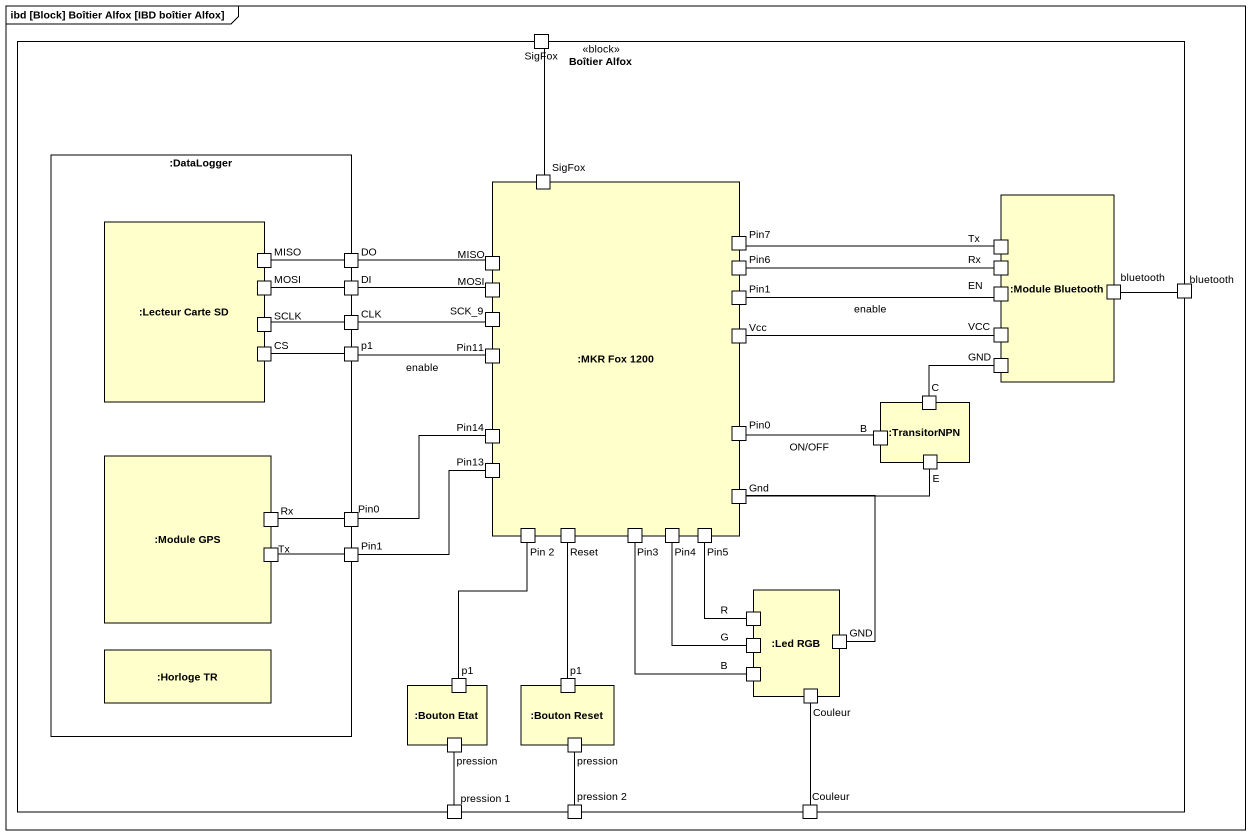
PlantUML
@startuml
mainframe ibd [Block] Boîtier Alfox [IBD boîtier Alfox]
rectangle "Boîtier Alfox" as Boîtier_Alfox <<block>> {
  port SigFox
  rectangle ":DataLogger" as DataLogger {
    rectangle ":Lecteur Carte SD" as Lecteur_Carte_SD {
      port MISO
      port MOSI
      port CS
      port SCLK
    }
    port DO
    port DI
    port CLK
    port p1
    rectangle ":Module GPS" as Module_GPS {
      port "Rx" as Rx_2
      port "Tx" as Tx_2
    }
    port "Pin0" as Pin0_2
    port "Pin1" as Pin1_2
    rectangle ":Horloge TR" as Horloge_TR
  }
  rectangle ":MKR Fox 1200" as MKR_Fox_1200 {
    port "SigFox" as SigFox_2
    port "MISO" as MISO_2
    port Pin7
    port Pin6
    port "MOSI" as MOSI_2
    port Pin1
    port SCK_9
    port Pin11
    port Vcc
    port Pin14
    port Pin0
    port Pin13
    port Gnd
    port "Pin 2" as Pin_2
    port Reset
    port Pin3
    port Pin4
    port Pin5
  }
  rectangle ":Module Bluetooth" as Module_Bluetooth {
    port Rx
    port Tx
    port EN
    port bluetooth
    port VCC
    port GND
  }
  port "bluetooth" as bluetooth_2
  rectangle ":TransitorNPN" as TransitorNPN {
    port B
    port C
    port E
  }
  rectangle ":Led RGB" as Led_RGB {
    port R
    port G
    port "GND" as GND_2
    port "B" as B_2
    port Couleur
  }
  rectangle ":Bouton Etat" as Bouton_Etat {
    port "p1" as p1_2
    port pression
  }
  rectangle ":Bouton Reset" as Bouton_Reset {
    port "p1" as p1_3
    port "pression" as pression_2
  }
  port "pression 1" as pression_1
  port "pression 2" as pression_2_2
  port "Couleur" as Couleur_2
}
SigFox_2 -up- SigFox
MISO -right- DO
DO -right- MISO_2
Pin7 -right- Tx
Pin6 -right- Rx
DI -left- MOSI
MOSI_2 -left- DI
Pin1 -right- EN : enable
bluetooth -right- bluetooth_2
CLK -left- SCLK
p1 -left- CS
SCK_9 -left- CLK
Pin11 -left- p1 : enable
Vcc -right- VCC
GND -left- C
Pin14 -left- Pin0_2
Pin0 -right- B : ON/OFF
Pin0_2 -left- Rx_2
Gnd -right- E
Pin1_2 -right- Pin13
Pin1_2 -left- Tx_2
Pin3 -- B_2
Pin4 -- G
Pin5 -- R
GND_2 -up- Gnd
p1_2 -up- Pin_2
p1_3 -up- Reset
Couleur -- Couleur_2
pression -- pression_1
pression_2 -- pression_2_2
@enduml
